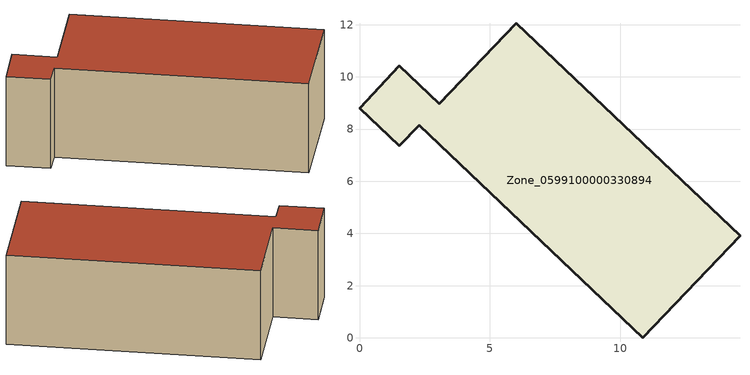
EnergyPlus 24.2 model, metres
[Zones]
Zone_0599100000330894
 floor ground (C_G): 2.28,8.15 1.52,7.36 0,8.79 1.53,10.42 3.06,8.97 6.01,12.06 14.58,3.91 10.85,0 z3.17
 wall outside (C_F): 3.06,8.97 1.53,10.42 0,8.79 1.52,7.36 2.28,8.15 10.85,0 14.58,3.91 6.01,12.06 3.06,8.97 z3.17:7.8
 roof outside (C_R): 14.58,3.91 6.01,12.06 3.06,8.97 1.53,10.42 0,8.79 1.52,7.36 2.28,8.15 10.85,0 z7.8
[BUILDING]
Pand.0599100000330894: North Axis=0; Terrain=City; Loads Convergence Tolerance Value=0.04; Temperature Convergence Tolerance Value=0.4; Solar Distribution=FullExterior; Maximum Number of Warmup Days=25; Minimum Number of Warmup Days=1
[Site:Location]
Rotterdam.The.Hague.AP_ZH_NLD Design_Conditions: Latitude=51.96; Longitude=4.45; Time Zone=1; Elevation=-4.5
[SITE:GROUNDTEMPERATURE:BUILDINGSURFACE]
18, 18, 18, 18, 18, 18, 18, 18, 18, 18, 18, 18
[MATERIAL] Thermal Absorptance=0.9; Solar Absorptance=0.7; Visible Absorptance=0.7
Name | Roughness | Thickness | Conductivity | Density | Specific Heat
G.TI.1975-1991 | MediumSmooth | 0.15 | 0.288461 | 540 | 1210
F.TI.1975-1991 | Rough | 0.3 | 0.230769 | 1920 | 840
R.TI.1975-1991 | MediumRough | 0.2 | 0.153846 | 1500 | 1000
[CONSTRUCTION]
C_G: G.TI.1975-1991
C_F: F.TI.1975-1991
C_R: R.TI.1975-1991
[ZONE]
Zone_0599100000330894: Type=1; Multiplier=1; Ceiling Height=Autocalculate; Volume=Autocalculate; Floor Area=autocalculate; Part of Total Floor Area=Yes
[ZONEINFILTRATION:DESIGNFLOWRATE]
Infil_Zone_0599100000330894: Zone or ZoneList or Space or SpaceList=Zone_0599100000330894; Schedule=AlwaysOn; Design Flow Rate Calculation Method=Flow/Area; Flow Rate per Floor Area=0.003; Constant Term Coefficient=1; Temperature Term Coefficient=0; Velocity Term Coefficient=0; Velocity Squared Term Coefficient=0
[HVACTEMPLATE:ZONE:IDEALLOADSAIRSYSTEM]
Zone_0599100000330894: Maximum Heating Supply Air Temperature=50; Minimum Cooling Supply Air Temperature=13; Maximum Heating Supply Air Humidity Ratio=0.0156; Minimum Cooling Supply Air Humidity Ratio=0.0077; Heating Limit=NoLimit; Cooling Limit=NoLimit; Dehumidification Control Type=ConstantSensibleHeatRatio; Cooling Sensible Heat Ratio=0.7; Dehumidification Setpoint=60; Humidification Control Type=None; Humidification Setpoint=30; Outdoor Air Method=None; Outdoor Air Flow Rate per Person=0.00944; Outdoor Air Flow Rate per Zone Floor Area=0; Outdoor Air Flow Rate per Zone=0; Demand Controlled Ventilation Type=None; Outdoor Air Economizer Type=NoEconomizer; Heat Recovery Type=None; Sensible Heat Recovery Effectiveness=0.7; Latent Heat Recovery Effectiveness=0.65
[ZONECONTROL:THERMOSTAT]
ThermostatControl_Zone_0599100000330894: Zone or ZoneList=Zone_0599100000330894; Control Type Schedule=DualSetpointControlType; Control 1=Thermostat_Zone_0599100000330894; Temperature Difference Between Cutout And Setpoint=0
[THERMOSTATSETPOINT:DUALSETPOINT]
Thermostat_Zone_0599100000330894: Heating Setpoint Temperature Schedule=HeatingSetpoint_Zone_0599100000330894; Cooling Setpoint Temperature Schedule=CoolingSetpoint_Zone_0599100000330894
[SCHEDULE:COMPACT]
HeatingSetpoint_Zone_0599100000330894: Through: 12/31, For: AllDays, Until: 24:00, 21
CoolingSetpoint_Zone_0599100000330894: Through: 12/31, For: AllDays, Until: 24:00, 24
DualSetpointControlType: Through: 12/31, For: AllDays, Until: 24:00, 4
AlwaysOn: Through: 12/31, For: AllDays, Until: 24:00, 1
